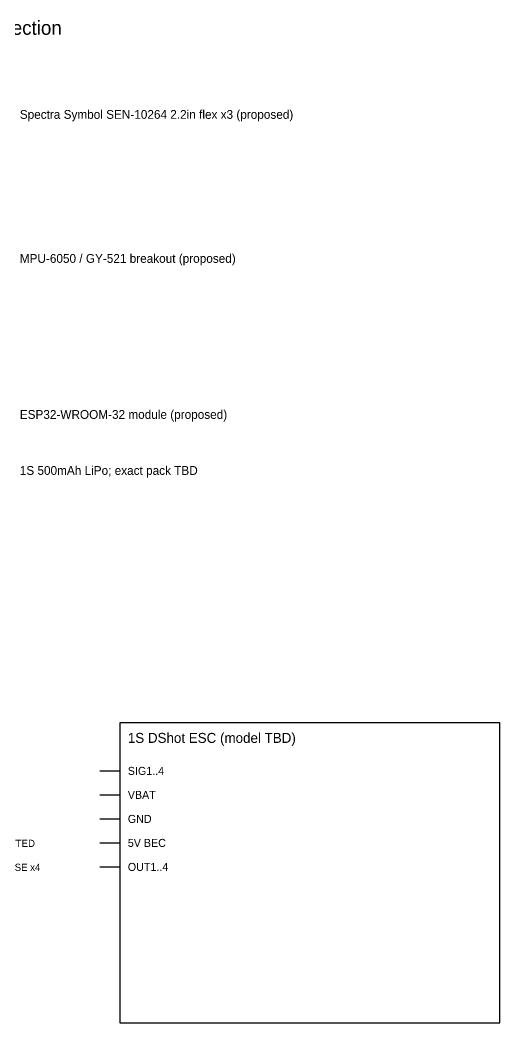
# Model space of a CAD drawing. Extents: x -65 to 400, y -475 to 105.
# Drawn here: x 270.1 to 390, y -169 to 81.7 of the extents above; entities that cross this region are included whole.
import ezdxf

# ---------------------------------------------------------------- set-up
doc = ezdxf.new("R2010")
doc.units = 0
doc.layers.add('CIRCUIT', color=7, linetype='CONTINUOUS')
doc.layers.add('LABELS', color=2, linetype='CONTINUOUS')

msp = doc.modelspace()

# ---------------------------------------------------------------- linework, layer by layer
at = {"layer": 'CIRCUIT'}
for p, q in [((390, -94), (295, -94)), ((295, -94), (295, -169)), ((390, -169), (390, -94)), ((290, -106), (295, -106)), ((290, -112), (295, -112)), ((290, -118), (295, -118)), ((290, -124), (295, -124)), ((290, -130), (295, -130)), ((295, -169), (390, -169))]:
    msp.add_line(p, q, dxfattribs=at)

# ---------------------------------------------------------------- texts
at = {"layer": 'LABELS'}
for s, height, p in [('LEFT-HAND REMOTE - proposed component selection', 3.5, (165, 78)), ('Spectra Symbol SEN-10264 2.2in flex x3 (proposed)', 2.2, (270, 57, 12)), ('MPU-6050 / GY-521 breakout (proposed)', 2.2, (270, 21, 15)), ('ESP32-WROOM-32 module (proposed)', 2.2, (270, -18, 18)), ('1S 500mAh LiPo; exact pack TBD', 2.2, (270, -32, 2)), ('1S DShot ESC (model TBD)', 2.5, (297, -99)), ('SIG1..4', 2, (297, -107)), ('VBAT', 2, (297, -113)), ('GND', 2, (297, -119)), ('BEC_5V, IF FITTED', 1.8, (252, -125)), ('5V BEC', 2, (297, -125)), ('MOTOR 3-PHASE x4', 1.8, (252, -131)), ('OUT1..4', 2, (297, -131))]:
    msp.add_text(s, height=height, dxfattribs=at).set_placement(p)

doc.saveas('drawing.dxf')
